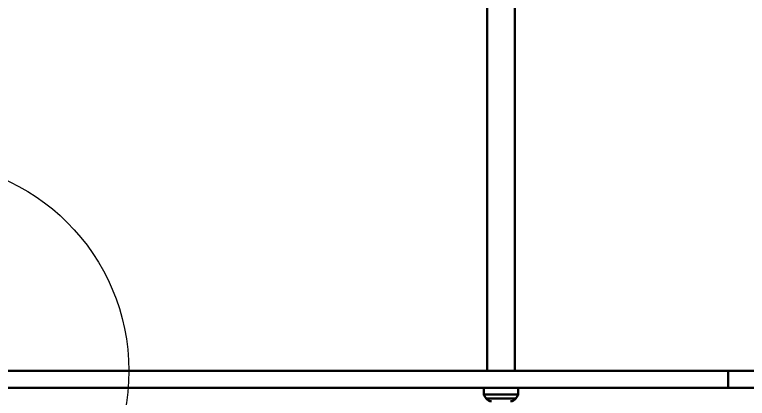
# Model space of a CAD drawing. Header units: millimetres. Extents: x 263 to 2983, y 441 to 2500.
# Drawn here: x 2193 to 2406.4, y 2275.9 to 2387.7 of the extents above; entities that cross this region are included whole.
import ezdxf

# ---------------------------------------------------------------- set-up
doc = ezdxf.new("R2010")
doc.units = ezdxf.units.MM
doc.header["$LTSCALE"] = 0.5
doc.layers.add('BOL', color=7, linetype='Continuous', lineweight=50)
doc.layers.add('HAT', color=3, linetype='Continuous')

msp = doc.modelspace()

# ---------------------------------------------------------------- linework, layer by layer
at = {"layer": 'BOL'}
for p, q in [((2330.66, 2456.1), (2330.66, 2283.9)), ((2338.66, 2283.9), (2338.66, 2456.1)), ((1512.74, 2283.9), (2400.82, 2283.9)), ((2400.82, 2278.9), (2400.82, 2283.9)), ((2450.82, 2283.9), (2400.82, 2283.9)), ((1512.74, 2278.9), (2400.82, 2278.9)), ((2329.66, 2278.9), (2329.66, 2277.04)), ((2339.66, 2277.04), (2339.66, 2278.9)), ((2450.82, 2278.9), (2400.82, 2278.9)), ((2339.66, 2277.04), (2329.66, 2277.04)), ((2339.02, 2275.88), (2330.29, 2275.88))]:
    msp.add_line(p, q, dxfattribs=at)
for centre, radius, start, end in [((2334.66, 2279.01), 5.37, 201.4863, 215.6925), ((2331.92, 2277.04), 2, 215.6925, 270), ((2337.4, 2277.04), 2, 270, 324.3075), ((2334.66, 2279.01), 5.37, 324.3075, 338.5137)]:
    msp.add_arc(centre, radius, start, end, dxfattribs=at)
at = {"layer": 'HAT'}
msp.add_circle((2165.07, 2283.9), 61.16, dxfattribs=at)

doc.saveas('drawing.dxf')
